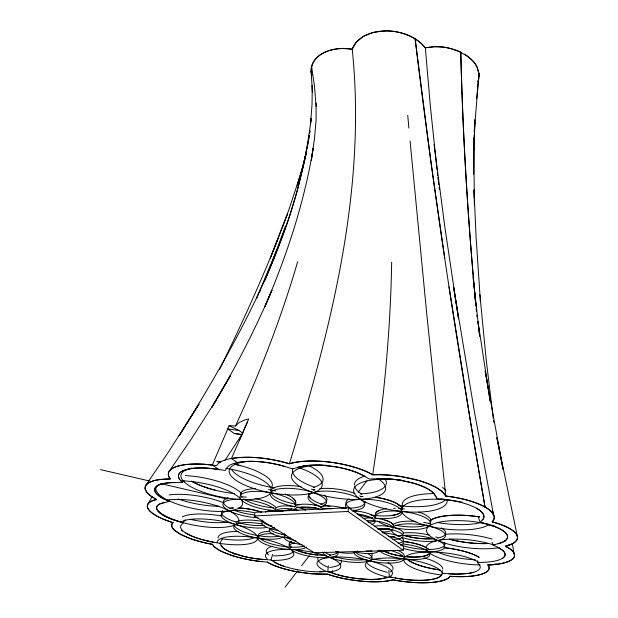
<?xml version="1.0" encoding="UTF-8"?>
<svg xmlns="http://www.w3.org/2000/svg" width="618" height="618" viewBox="0 0 618 618"><rect width="100%" height="100%" fill="white"/><g stroke="black" fill="none" stroke-linecap="round" stroke-linejoin="round"><path stroke-width="0.93" d="M316.099 103.121L316.084 120.371L314.454 138.926L311.279 160.587L313.148 148.173C304.342 202.998 286.605 256.022 264.72 306.922L271.974 290.159C254.794 330.584 234.431 369.579 211.943 407.301L230.336 375.814L212.051 406.621L191.765 438.355L169.425 470.986M473.682 149.595L473.682 145.794L474.454 205.253L474.307 200.711M473.689 174.237L474.709 119.822L474.323 132.26M262.465 561.685L257.621 561.129A43.044 11.618 9.2 0 1 212.538 544.373L207.64 543.415A44.102 12.213 9.8 0 1 190.359 538.579L180.479 534.261L173.998 529.711A44.117 12.221 9.8 0 1 172.043 523.933L172.963 522.635A46.597 13.411 10.3 0 1 148.745 509.742A46.597 13.411 10.3 0 1 156.547 499.522L150.637 495.837L146.767 492.175L145.06 488.552L145.709 485.462L168.444 452.036L199.035 404.11L179.104 435.767C239.722 338.556 298.092 234.091 311.124 118.316L310.506 124.318L312.028 104.388L312.291 85.276L312.414 92.445L311.132 71.371C311.472 51.765 336.431 46.149 352.214 49.224A39.807 26.945 8.9 0 1 384.921 30.908A39.807 26.945 8.9 0 1 425.277 47.764M391.657 262.194C390.514 333.403 383.369 404.404 372.677 474.779A52.553 17.381 7.3 0 1 400.634 476.517L418.958 480.549L428.127 483.685L436.169 487.478L442.249 491.704L445.74 496.038A51.194 16.346 6.5 0 1 492.152 521.847L497.142 523.307A48.714 14.847 6.2 0 1 511.758 529.865A49.44 15.064 6.2 0 1 516.849 539.923A48.698 14.832 6.2 0 1 508.838 545.23L505.408 546.25A49.177 14.979 6.2 0 0 492.152 521.847L493.496 520.132A50.707 16.192 6.5 0 0 492.314 512.724A51.472 16.431 6.5 0 0 485.122 507.1L485.076 507.077C457.946 351.588 433.944 195.527 415.111 38.803C406.026 33.318 395.335 30.715 384.759 30.9M474.23 135.126L473.782 149.479L474.972 122.217M473.705 140.788L473.859 138.069M474.292 131.402L478.965 73.488L477.235 67.462L475.597 64.481L473.442 61.591L467.803 56.354L457.621 50.722L451.688 48.729L443.43 47.107L434.099 46.713L425.331 47.764L420.928 43.09L415.134 38.818L430.738 160.549L444.69 258.092M476.694 98.671L478.965 73.534M332.43 571.14L332.221 573.025L335.582 574.145A36.199 9.664 7.9 0 0 356.965 578.548L368.266 579.383A36.918 9.857 7.9 0 0 381.09 578.796L389.278 576.833L392.206 577.397M403.214 550.252L403.608 546.706L348.513 507.687L254.979 512.322L254.315 515.93L314.261 552.739L403.214 550.252L347.988 511.465L254.315 515.93M387.633 577.312L385.995 577.791A36.4 9.703 7.9 0 1 332.577 573.141L327.756 571.441L328.405 565.787M347.988 511.465L348.513 507.687M478.17 81.298A39.011 26.11 6.1 0 0 478.595 79.83L478.965 73.55L477.135 67.2A39.019 26.126 6.1 0 0 470.731 58.756L464.435 54.098M309.263 135.442L307.764 144.604M309.541 133.612L309.966 130.869L309.541 133.558M308.274 141.63L309.263 135.35M307.115 148.281L307.44 146.443M304.574 161.221L306.621 151.039M304.071 161.823L308.088 142.549M304.365 162.155L297.111 191.503M478.525 79.861L477.984 81.661M478.703 79.096L478.965 73.55M283.809 566.212A33.681 8.976 8.6 0 1 276.339 563.137L271.078 560.001L272.553 554.416M303.392 164.241L297.273 185.33L303.245 166.165L288.753 210.135L270.275 258.301L287.609 213.982M296.879 192.383L290.367 213.859M297.667 261.708C281.213 317.969 259.962 372.762 235.489 426.003L229.1 425.709L212.283 465.138L204.674 464.311A50.962 16.13 10.2 0 0 169.672 478.1L170.251 478.927C161.978 479.568 151.881 478.904 145.709 485.462M235.489 426.003L238.996 422.612L244.751 419.97L248.691 419.035L231.41 458.595C250.754 455.396 270.676 458.463 289.394 463.747C330.576 330.329 366.945 189.958 352.214 49.224L356.238 42.202L363.6 36.277M286.675 224.875L290.081 214.709M286.366 225.732L273.697 259.29M271.781 263.121L285.501 226.003M266.845 275.636L271.449 263.994M277.103 249.069L256.431 298.764L257.575 296.246M278.254 238.285C260.464 282.859 240.634 326.59 219.46 369.657M265.091 279.969L266.142 277.389M273.334 260.147L264.458 280.997M239.599 439.939L247.517 421.793M259.46 292.098L260.634 289.518M271.078 560.001L257.675 558.919A34.106 9.2 9.2 0 1 243.469 556.3L230.931 552.276A34.925 9.424 9.2 0 1 222.828 547.656L219.962 543.361L222.55 538.309M388.884 570.352L389.278 576.833L399.081 578.664A37.01 10.027 7.2 0 0 418.239 580.356A36.57 9.911 7.2 0 0 428.158 579.931A37.822 10.259 7.2 0 0 437.876 577.753L440.696 576.03L441.947 574.184M395.134 577.954A37.157 10.058 7.2 0 0 441.499 575.018L442.411 573.342L442.202 570.476M148.057 503.894L152.291 496.308M219.962 543.361L213.164 542.133A35.628 9.865 9.9 0 1 181.599 524.69L185.215 519.808M241.754 434.686L224.906 460.425M478.579 517.869L480.163 522.326L483.361 518.741L483.855 517.343A41.36 13.202 6.5 0 0 480.874 511.31A40.649 12.978 6.5 0 0 476.439 508.235M285.122 587.1L297.497 571.04M301.615 565.686L309.27 555.736M358.162 492.252L366.992 480.781M183.322 523.006L170.267 518.626A37.783 10.877 10.3 0 1 160.363 513.319L157.598 510.599L156.57 508.019A36.941 10.63 10.3 0 1 159.869 503.925L168.606 501.522L169.796 500.132M168.606 501.522L161.136 497.405A39.042 11.773 10.4 0 1 171.109 482.65L181.978 482.55L184.094 480.819M363.616 36.269L373.141 32.476L384.744 30.9M482.364 520.055A40.942 13.071 6.5 0 0 445.169 499.514L436.81 498.525L434.16 493.875A41.823 13.828 7.3 0 0 413.805 483.299L400.634 480.325A41.692 13.789 7.3 0 0 381.746 478.649L369.309 479.012L360.997 474.4A42.225 14.114 8.4 0 0 336.014 466.884L321.576 465.246A42.874 14.322 8.4 0 0 304.543 465.825L292.6 468.838L280.371 465.23L271.047 463.214A42.534 13.975 9.5 0 0 252.692 461.36A41.352 13.596 9.5 0 0 244.481 461.569A41.885 13.766 9.5 0 0 226.868 467.919L225.3 470.422L207.926 468.197A41.228 13.04 10.2 0 0 191.982 468.444L183.407 470.545A40.657 12.862 10.2 0 0 179.9 479.73L181.978 482.55M168.459 521.129A46.141 13.272 10.3 0 1 154.523 514.678A46.86 13.488 10.3 0 1 147.463 505.192A46.157 13.279 10.3 0 1 153.519 500.371L156.547 499.522L153.218 497.614A48.405 14.593 10.4 0 1 145.554 490.267A49.185 14.832 10.4 0 1 150.854 481.7A48.42 14.608 10.4 0 1 165.315 479.05L170.251 478.927L168.992 476.88A50.475 15.975 10.2 0 1 170.375 469.881A51.24 16.215 10.2 0 1 189.27 464.257A50.491 15.991 10.2 0 1 210.522 464.821L216.586 465.601L218.03 463.824A51.935 17.08 9.5 0 1 229.718 458.772A52.715 17.327 9.5 0 1 243.438 457.297A52.715 17.335 9.5 0 1 259.908 457.923A51.943 17.095 9.5 0 1 283.569 462.102L289.394 463.747L293.519 462.673A52.499 17.559 8.4 0 1 313.735 460.974A53.279 17.814 8.4 0 1 348.382 465.555A52.499 17.567 8.4 0 1 368.583 472.615L372.677 474.779L378.556 474.686A52.067 17.219 7.3 0 1 402.395 476.795A52.839 17.466 7.3 0 1 418.958 480.549A52.831 17.466 7.3 0 1 432.724 485.678A52.059 17.219 7.3 0 1 444.334 493.867L445.74 496.038L451.874 496.872A50.715 16.199 6.5 0 1 473.326 501.986A51.472 16.431 6.5 0 1 485.122 507.1M492.113 542.295L493.11 544.991L498.1 543.701A39.305 11.974 6.2 0 0 507.548 536.146A39.042 11.896 6.2 0 0 504.628 531.889A39.737 12.097 6.2 0 0 494.485 526.505L480.163 522.326L484.836 523.57M289.394 463.747C302.982 460.109 317.243 460.665 331.094 462.272A52.993 17.721 8.4 0 1 372.677 474.779M319.568 571.797L327.756 571.441M477.312 560.68L477.536 562.565L484.056 562.295A37.513 10.892 6.2 0 0 497.683 547.247L501.909 549.796A37.945 11.016 6.3 0 1 505.084 554.864A37.134 10.784 6.2 0 1 502.689 558.185M311.735 573.743L327.339 574.107A44.882 11.974 7.9 0 0 392.948 579.831L397.837 580.696A45.377 12.298 7.2 0 0 416.802 582.65A46.087 12.499 7.2 0 0 440.078 581.26A45.384 12.306 7.2 0 0 448.969 577.552L450.012 576.277A44.797 12.499 6.6 0 0 488.583 569.997L489.17 567.71L488.035 565.006A46.898 13.627 6.2 0 0 505.501 546.297L508.452 547.919A46.458 13.496 6.2 0 1 514.462 554.392A47.161 13.696 6.3 0 1 507.007 562.017M442.411 573.342L456.146 574.114L468.776 573.342A35.558 9.919 6.6 0 0 473.72 572.276M311.626 573.736L295.659 571.534A42.279 11.271 8.6 0 1 267.215 562.071L262.573 561.692A42.611 11.495 9.2 0 1 244.489 558.85A43.291 11.688 9.2 0 1 232.26 555.59L222.132 551.665A42.619 11.503 9.2 0 1 213.55 545.856L212.538 544.373A44.55 12.337 9.8 0 1 172.947 522.65M352.214 49.224L342.82 48.528A38.386 25.238 11 0 0 330.251 50.259C323.747 52.136 317.366 55.674 313.658 61.514A38.424 25.253 11 0 0 311.263 72.878L311.789 75.226L311.132 71.371M440.997 499.02L445.184 499.514M242.936 433.249L239.004 430.476L227.803 428.977L234.237 433.473L242.526 434.554M241.823 434.655L234.237 433.473M296.184 569.441L297.451 569.688M100.549 469.626L149.363 480.966M160.626 483.585L227.269 499.074M168.451 521.129L172.963 522.635M474.724 293.21L475.412 300.487C467.764 217.891 462.751 135.041 460.758 52.113L448.39 47.918A39.027 26.134 6.1 0 0 434.647 46.682L425.331 47.764L430.437 106.945L437.042 169.896M229.1 425.709L239.004 430.476M460.758 52.113L460.789 52.128C462.789 136.879 468.035 221.545 475.93 305.949L475.582 302.31L475.906 305.941M493.11 544.991L497.683 547.247M267.215 562.071L269.726 563.469A41.916 11.17 8.6 0 0 282.665 568.421A42.511 11.333 8.6 0 0 306.984 573.272A41.908 11.163 8.6 0 0 323.469 574.222L327.339 574.107L331.302 575.42A44.457 11.858 7.9 0 0 348.652 579.468A45.16 12.059 7.9 0 0 375.25 581.808A44.457 11.866 7.9 0 0 389.989 580.541L392.94 579.831A45.802 12.414 7.2 0 0 449.433 577.073L450.012 576.277L454.755 576.548A44.411 12.391 6.6 0 0 471.403 576.146A45.052 12.569 6.6 0 0 487.046 571.627A44.426 12.391 6.6 0 0 488.908 566.505L488.035 565.006L492.654 564.728A46.435 13.488 6.2 0 0 506.999 562.032M485.03 507.046L470.816 423.6L449.016 286.829M185.369 532.762L189.819 535.188A35.705 9.888 9.8 0 0 213.164 542.133M212.283 465.138L219.05 469.495L217.018 469.193A40.757 12.901 10.2 0 0 179.884 479.73M231.41 458.595L237.42 462.596L248.413 461.368A41.931 13.789 9.5 0 1 284.89 466.49M477.536 562.565L479.228 564.728A35.829 9.996 6.6 0 1 448.931 573.813M517.451 536.949L496.864 437.675L503.021 469.379L485.169 370.893L490.19 401.236L477.953 321.592L479.684 336.231L473.064 277.15M493.45 514.485L474.593 412.801L453.465 286.466L458.571 318.927L444.968 227.957L434.052 144.403M436.47 496.717L436.81 498.525M512.337 543.662L514.315 555.072M311.596 66.458L314.477 86.273L316.13 106.505M493.241 418.463L486.235 360L479.877 294.709M493.481 420.348L493.72 422.241M439.074 187.455L439.305 189.34M437.351 172.623L437.675 175.404M437.884 177.25L438.208 180.031M438.425 181.885L438.749 184.658M445.74 496.038L426.714 313.519L410.082 141.012M476.184 308.676L476.447 311.433M476.795 315.11L476.996 316.964M407.733 115.35L408.892 128.073M480.418 301.738L476.099 237.235L473.975 189.796L474.253 198.888M317.698 509.502A17.543 5.438 8.3 0 1 318.285 508.235M320.425 506.984A17.543 5.438 8.3 0 1 343.963 508.297M374.184 520.727A17.482 5.392 7.9 0 1 368.521 522.341M352.414 510.839A17.482 5.392 7.9 0 1 375.427 518.803M384.798 520.024A17.289 5.276 7.6 0 1 392.5 527.316M389.24 528.668A17.289 5.276 7.6 0 1 380.827 529.286M374.717 518.131A17.304 5.276 7.6 0 1 392.569 527.254M389.062 528.707A17.304 5.276 7.6 0 1 377.768 529.093M363.083 518.618A17.304 5.276 7.6 0 1 372.453 517.969M295.126 506.799A17.289 5.268 8.9 0 0 276.246 510.986A27.269 8.212 9.5 0 0 243.562 499.576A27.269 8.212 9.5 0 0 223.886 506.907A27.269 8.212 9.5 0 0 258.1 517.791M296.625 507.1A17.289 5.268 8.9 0 1 305.779 510.198M296.717 510.738A17.474 5.392 8.6 0 1 295.219 509.448M294.655 506.891A17.474 5.392 8.6 0 1 322.055 507.131M365.068 501.561A28.575 9.17 8.3 0 1 348.869 508.243M346.443 508.259A28.575 9.17 8.3 0 1 341.298 508.027M330.02 506.412A28.575 9.17 8.3 0 1 323.948 504.891M322.264 504.365A28.575 9.17 8.3 0 1 308.706 493.481M313.303 490.089A28.575 9.17 8.3 0 1 314.948 489.58M319.761 488.699A28.575 9.17 8.3 0 1 354.925 493.558M359.715 495.86A28.575 9.17 8.3 0 1 361.221 496.81M310.421 498.293A28.575 9.17 8.3 0 1 308.575 493.674M324.156 495.111A28.397 9.038 8.9 0 1 320.703 504.334M316.856 505.068A28.397 9.038 8.9 0 1 314.74 505.292M299.413 504.744A28.397 9.038 8.9 0 1 270.784 491.998M270.923 490.622A28.397 9.038 8.9 0 1 301.182 486.752M311.48 489.139A28.397 9.038 8.9 0 1 314.369 490.089M293.04 498.286A27.918 8.706 9.3 0 1 295.172 504.133M286.814 494.67A27.934 8.714 9.3 0 1 295.226 504.049M273.805 507.849A27.934 8.714 9.3 0 1 244.921 499.73M244.365 499.359A27.934 8.714 9.3 0 1 243.677 498.865M242.024 497.405A27.934 8.714 9.3 0 1 255.504 488.676M268.475 489.626A27.934 8.714 9.3 0 1 271.75 490.182M272.777 490.383A27.934 8.714 9.3 0 1 275.728 491.04M285.284 494.029A27.934 8.714 9.3 0 1 286.335 494.462M255.056 514.987A27.238 8.258 9.6 0 1 233.82 510.128M230.282 508.568A27.238 8.258 9.6 0 1 228.158 497.907M241.7 496.802A27.238 8.258 9.6 0 1 246.288 497.158M255.118 498.541A27.238 8.258 9.6 0 1 276.115 507.633M279.174 536.123A25.701 7.377 9.3 0 1 257.258 535.512M256.609 535.389A25.701 7.377 9.3 0 1 234.23 524.813M235.929 522.187A25.701 7.377 9.3 0 1 237.513 521.445M238.146 521.229A25.701 7.377 9.3 0 1 262.094 521.376M222.634 510.692A26.443 7.779 9.5 0 0 222.295 511.032A26.45 7.787 9.5 0 0 236.47 522.125M229.193 508.336A26.443 7.779 9.5 0 1 233.125 507.957M238.811 507.957A26.443 7.779 9.5 0 1 261.7 512.214M264.388 525.346A26.45 7.787 9.5 0 1 239.143 522.867M229.842 508.251A26.45 7.787 9.5 0 1 233.426 507.942M239.166 507.973A26.45 7.787 9.5 0 1 261.19 512.036M304.45 545.949A25.153 7.084 8.9 0 1 290.352 547.115M287.409 546.899A25.153 7.084 8.9 0 1 259.266 537.884M258.293 536.362A25.153 7.084 8.9 0 1 269.664 531.248M338.448 551.341A24.875 6.937 8.5 0 1 329.456 555.111M326.319 555.304A24.875 6.937 8.5 0 1 296.401 550.097M291.101 547.092A24.875 6.937 8.5 0 1 291.379 541.615M317.837 555.01A24.851 6.937 8.5 0 1 295.257 549.587M291.433 547.363A24.851 6.937 8.5 0 1 291.186 541.731M371.132 553.342A24.859 6.937 8 0 1 369.224 558.502M364.952 559.568A24.859 6.937 8 0 1 334.315 556.532M330.615 555.234A24.859 6.937 8 0 1 324.744 552.013M402.797 558.247A25.16 7.092 7.5 0 1 372.484 558.966M369.479 558.293A25.16 7.092 7.5 0 1 355.427 552.036M397.714 550.321A25.16 7.092 7.5 0 1 404.28 556.385M429.78 553.071A25.717 7.385 7.2 0 1 404.929 556.548M402.519 556.246A25.717 7.385 7.2 0 1 383.902 551.071M404.002 541.561A25.717 7.385 7.2 0 1 426.327 547.71A25.732 7.393 7.2 0 0 403.523 541.507M427.586 548.529A25.717 7.385 7.2 0 1 428.977 549.742M429.804 553.017A25.732 7.393 7.2 0 1 405.338 556.602M402.774 556.293A25.732 7.393 7.2 0 1 384.45 551.364M427.432 548.429A25.732 7.393 7.2 0 1 429.155 549.958M444.396 542.28A26.466 7.802 7 0 1 428.15 549.464M425.138 549.41A26.466 7.802 7 0 1 401.97 545.269M403.137 533.025A26.466 7.802 7 0 1 429.502 535.126M435.675 536.972A26.466 7.802 7 0 1 437.861 537.838M404.048 535.397A27.231 8.266 6.9 0 0 413.844 537.668A27.231 8.266 6.9 0 0 433.743 538.587A27.231 8.266 6.9 0 1 404.605 535.551M441.213 527.872A27.231 8.266 6.9 0 1 437.714 538.023M392.963 524.612A27.231 8.266 6.9 0 1 415.937 521.422M423.616 522.365A27.231 8.266 6.9 0 1 430.097 523.716M418.687 512.075A27.941 8.722 7.2 0 1 429.101 523.678M426.768 524.906A27.941 8.722 7.2 0 1 395.226 525.122M375.543 515.257A27.941 8.722 7.2 0 1 386.559 508.684M393.666 508.274A27.941 8.722 7.2 0 1 395.281 508.29M398.587 508.421A27.941 8.722 7.2 0 1 400.356 508.544M401.77 508.668A27.941 8.722 7.2 0 1 404.581 508.993M375.821 515.991A27.926 8.714 7.2 0 1 379.019 510.545M370.213 514.809A28.42 9.054 7.6 0 0 401.909 511.101A28.405 9.046 7.6 0 1 391.773 515.482M356.764 511.349A28.42 9.054 7.6 0 1 353.658 510.059M350.962 508.668A28.42 9.054 7.6 0 1 349.1 499.012M360.533 496.602A28.42 9.054 7.6 0 1 363.098 496.509M375.234 497.251A28.42 9.054 7.6 0 1 402.187 508.784M376.733 497.475A28.405 9.046 7.6 0 1 402.295 509.379M445.686 499.653A46.983 15.682 7.2 0 1 398.641 505.563M361.839 494.23A46.983 15.682 7.2 0 1 354.709 486.698M354.415 485.153A46.983 15.682 7.2 0 1 365.037 476.007M442.511 487.455A46.983 15.682 7.2 0 1 445.817 490.622M385.199 479.05A47.408 16.029 8.3 0 1 385.902 484.937M385.253 486.088A47.408 16.029 8.3 0 1 360.217 493.906M314.392 487.216A47.408 16.029 8.3 0 1 292.862 468.483M309.085 465.763A46.968 15.659 9.4 0 1 313.55 487.386M274.732 487.926A46.968 15.659 9.4 0 1 231.48 469.371M234.315 464.164A45.686 14.685 10.1 0 1 271.572 487.463M234.415 493.589A45.686 14.685 10.1 0 1 191.41 481.059M217.907 461.692A45.686 14.685 10.1 0 1 220.611 461.955M214.925 490.128A45.686 14.685 10.1 0 1 192.152 481.538M216.663 461.592A45.686 14.685 10.1 0 1 220.417 461.947M234.693 464.265A45.686 14.685 10.1 0 1 240.502 465.648M219.158 506.32A43.901 13.465 10.4 0 1 178.154 498.973M185.269 475.597A43.901 13.465 10.4 0 1 241.615 493.682M227.895 522.086A41.87 12.26 10.3 0 1 190.236 519.313M169.208 494.918A41.87 12.26 10.3 0 1 223.113 502.55M254.948 537.513A40.062 11.286 9.8 0 1 222.248 538.927M182.264 516.972A40.062 11.286 9.8 0 1 221.97 516.061M293.009 552.16A38.702 10.622 9.3 0 1 273.38 555.814M218.069 538.062A38.702 10.622 9.3 0 1 238.301 531.441M341.09 560.008A37.984 10.282 8.6 0 1 340.773 563.454M340.379 563.886A37.984 10.282 8.6 0 1 329.703 567.463M268.529 554.902A37.984 10.282 8.6 0 1 272.577 546.188M387.934 562.604A37.968 10.282 7.9 0 1 392.793 569.595M392.175 570.553A37.968 10.282 7.9 0 1 390.398 571.936M327.61 567.092A37.968 10.282 7.9 0 1 318.193 557.305M387.386 572.368A38.725 10.637 7.2 0 1 366.474 562.171M423.886 557.784A38.725 10.637 7.2 0 1 442.766 569.093M406.93 559.097A40.07 11.309 6.6 0 0 434.408 569.078A40.07 11.309 6.6 0 0 439.877 569.95M444.628 547.764A40.07 11.309 6.6 0 1 454.408 549.186A40.07 11.309 6.6 0 1 479.112 557.312M440.001 569.966A40.093 11.317 6.6 0 1 410.437 561.499A40.093 11.317 6.6 0 1 407.023 559.174M444.033 547.687A40.093 11.317 6.6 0 1 479.12 557.297M475.319 559.808A41.924 12.306 6.2 0 1 435.984 551.457M445.439 534.315A41.924 12.306 6.2 0 1 492.067 539.081M505.485 541.005A43.932 13.503 6.1 0 1 504.172 541.383M487.803 543.546A43.932 13.503 6.1 0 1 449.371 539.159M430.375 520.302A43.932 13.503 6.1 0 1 479.761 516.98A43.932 13.503 6.1 0 0 430.205 520.41M488.583 543.516A43.932 13.503 6.1 0 1 449.935 539.313M481.167 522.519A45.732 14.732 6.4 0 1 437.158 522.457M402.472 505.995A45.732 14.732 6.4 0 1 434.369 493.604M492.469 510.962A45.732 14.732 6.4 0 1 493.087 514.771M264.759 559.591A34.43 9.293 9.2 0 1 220.935 545.362M176.949 521.013A37.273 10.722 10.3 0 1 164.064 502.542M163.77 498.935A39.088 11.788 10.4 0 1 174.994 482.55M297.853 467.247A42.379 14.168 8.4 0 1 331.032 466.126L335.265 466.76A42.379 14.168 8.4 0 1 364.118 476.038M377.096 478.718A42.032 13.897 7.3 0 1 435.319 495.605M487.231 524.211A39.328 11.974 6.2 0 1 498.093 543.693M322.658 571.704A33.812 9.015 8.6 0 1 274.353 562.025M374.493 526.219A17.018 5.106 7.4 0 1 398.502 529.108A17.018 5.106 7.4 0 1 398.1 536.378M394.917 536.725A17.018 5.106 7.4 0 1 388.846 536.648M371.959 550.939A16.192 4.627 7.8 0 1 366.242 550.97M296.03 540.966A16.199 4.627 8.7 0 1 286.296 537.22M284.736 534.284A16.199 4.627 8.7 0 0 284.604 535.018A25.755 7.339 9.3 0 0 284.365 533.651M271.572 526.266A16.717 4.913 9.1 0 1 262.411 521.028M262.364 520.889A16.717 4.913 9.1 0 1 262.356 520.055M285.137 534.902A16.423 4.751 8.9 0 1 269.664 528.112M270.916 526.204A16.423 4.751 8.9 0 1 271.92 525.764M265.4 512.075A17.01 5.098 9.1 0 1 274.438 510.568M276.068 510.623A17.01 5.098 9.1 0 1 283.029 511.441M268.003 511.109A17.01 5.098 9.1 0 1 279.529 510.916M401.283 537.421A16.709 4.921 7.4 0 1 398.146 543.261M382.727 532.963A16.709 4.921 7.4 0 1 399.63 536.532M302.048 544.566A16.223 4.596 8.7 0 1 286.729 540.317A16.223 4.596 8.7 0 1 286.443 535.373M357.644 550.924A16.099 4.535 8.1 0 1 335.62 551.588M378.34 550.198A16.223 4.604 7.8 0 1 371.047 553.527A16.223 4.604 7.8 0 1 354.624 551.65M391.441 550.391A16.447 4.728 7.6 0 1 378.247 550.777M388.32 536.185A16.74 4.89 7.4 0 1 400.549 545.269M377.467 528.529A17.049 5.075 7.4 0 1 401.128 533.396A17.049 5.075 7.4 0 1 392.955 539.444M366.822 520.742A17.327 5.245 7.6 0 1 391.356 525.856A17.327 5.245 7.6 0 1 381.939 532.005M357.281 513.952A17.513 5.369 7.9 0 1 372.963 518.741A17.513 5.369 7.9 0 1 372.067 524.265M321.321 509.348A17.582 5.407 8.3 0 1 332.013 508.846M293.998 510.576A17.513 5.361 8.6 0 1 302.866 506.93A17.513 5.361 8.6 0 1 320.757 509.564M275.11 511.341A17.319 5.238 8.9 0 1 298.749 510.453M278.409 530.414A16.732 4.882 9 0 1 263.461 521.159M290.499 538.062A16.447 4.72 8.9 0 1 271.341 533.141A16.447 4.72 8.9 0 1 274.686 527.672M283.152 536.949A25.755 7.339 9.3 0 1 252.438 537.042A25.755 7.339 9.3 0 1 234.199 525.702A25.755 7.339 9.3 0 1 262.31 523.994M269.772 525.733A25.755 7.339 9.3 0 1 271.364 526.204M271.704 525.764A26.481 7.74 9.5 0 1 270.754 526.281M266.482 527.502A26.481 7.74 9.5 0 1 232.87 523.6A26.481 7.74 9.5 0 1 223.361 512.407A26.481 7.74 9.5 0 1 253.905 512.685M275.164 510.576A27.972 8.66 9.3 0 1 240.201 498.023A27.972 8.66 9.3 0 1 268.544 492.399A27.972 8.66 9.3 0 1 294.786 506.683M291.951 508.792A27.972 8.66 9.3 0 1 275.968 510.615M293.936 506.567A28.459 8.992 8.9 0 1 271.765 491.519A28.459 8.992 8.9 0 1 312.005 492.167A28.459 8.992 8.9 0 1 320.286 506.992M316.254 507.741A28.459 8.992 8.9 0 1 297.297 507.146M321.816 507.023A28.629 9.123 8.3 0 1 314.454 492.307A28.629 9.123 8.3 0 1 357.443 497.59A28.629 9.123 8.3 0 1 351.99 510.731M346.319 507.764A28.459 9.007 7.6 0 1 368.907 499.414A28.459 9.007 7.6 0 1 401.831 511.349A28.459 9.007 7.6 0 1 374.964 518.147M372.592 517.869A28.459 9.007 7.6 0 1 358.108 514.601M375.559 518.749A27.98 8.675 7.2 0 1 409.78 512.592A27.98 8.675 7.2 0 1 424.404 528.243A27.98 8.675 7.2 0 1 377.899 521.26M392.878 527.015A27.277 8.227 6.9 0 1 430.035 526.428A27.277 8.227 6.9 0 1 441.569 539.475A27.277 8.227 6.9 0 1 402.079 537.421M399.336 536.393A27.277 8.227 6.9 0 1 391.31 529.819M403.407 535.543A26.497 7.756 7 0 1 438.007 540.595A26.497 7.756 7 0 1 438.332 550.962A26.497 7.756 7 0 1 403.809 548.49M399.475 536.1A26.497 7.756 7 0 1 401.337 535.791M403.237 544.041A25.763 7.346 7.2 0 1 429.688 553.805A25.763 7.346 7.2 0 1 408.058 559.313A25.763 7.346 7.2 0 1 379.189 550.174M390.043 550.329A25.207 7.053 7.6 0 1 402.905 560.41A25.207 7.053 7.6 0 1 375.304 561.947A25.207 7.053 7.6 0 1 354.044 552.337M368.39 553.921A24.905 6.898 8 0 1 354.662 562.372A24.905 6.898 8 0 1 322.619 552.067M337.382 551.511A24.898 6.898 8.5 0 1 308.081 556.015A24.898 6.898 8.5 0 1 294.554 542.905M306.42 547.169A25.199 7.045 8.9 0 1 265.74 544.443A25.199 7.045 8.9 0 1 273.326 533.682M281.862 534.4A25.199 7.045 8.9 0 1 284.465 534.794M181.228 521.824A40.162 11.163 9.8 0 1 226.852 522.21A40.162 11.163 9.8 0 1 257.598 538.935A40.162 11.163 9.8 0 1 221.314 543.631M208.923 541.391A40.162 11.163 9.8 0 1 207.316 541.013M182.495 531.148A40.162 11.163 9.8 0 1 181.344 530.229M167.169 500.109A42.001 12.128 10.2 0 1 230.715 511.642A42.001 12.128 10.2 0 1 215.612 527.54A42.001 12.128 10.2 0 1 157.575 510.198M180.487 480.812A44.017 13.318 10.4 0 1 241.885 500.773A44.017 13.318 10.4 0 1 195.242 508.9A44.017 13.318 10.4 0 1 158.617 484.62M225.84 468.344A45.832 14.531 10.1 0 1 270.406 493.141A45.832 14.531 10.1 0 1 208.104 493.774A45.832 14.531 10.1 0 1 189.293 468.722M190.189 468.467A45.832 14.531 10.1 0 1 191.611 468.112M297.32 467.2A47.092 15.489 9.3 0 1 313.341 492.631A47.092 15.489 9.3 0 1 243.175 484.365A47.092 15.489 9.3 0 1 247.47 461.329M377.783 478.533A47.54 15.859 8.3 0 1 360.07 499.344A47.54 15.859 8.3 0 1 294.516 482.341A47.54 15.859 8.3 0 1 326.845 465.323M446.961 499.421A47.099 15.512 7.2 0 1 402.859 511.526A47.099 15.512 7.2 0 1 353.635 490.568A47.099 15.512 7.2 0 1 401.793 480.194M489.301 524.497A45.856 14.569 6.4 0 1 431.936 526.837A45.856 14.569 6.4 0 1 403.515 505.987A45.856 14.569 6.4 0 1 457.838 501.407M458.626 501.553A45.856 14.569 6.4 0 1 462.357 502.295M508.73 544.914A44.04 13.357 6.1 0 1 506.204 545.91M499.081 547.633A44.04 13.357 6.1 0 1 441.291 541.901A44.04 13.357 6.1 0 1 434.06 523.631A44.04 13.357 6.1 0 1 489.966 524.605M491.735 525.061A44.04 13.357 6.1 0 1 494.292 525.787M496.215 563.879A42.032 12.167 6.3 0 1 494.508 564.141M489.935 564.636A42.032 12.167 6.3 0 1 487.594 564.79M480.155 564.945A42.032 12.167 6.3 0 1 426.953 545.64A42.032 12.167 6.3 0 1 493.875 544.999M441.453 574.995A40.185 11.186 6.6 0 1 410.02 554.385A40.185 11.186 6.6 0 1 478.741 562.303M386.837 577.011A38.81 10.514 7.2 0 1 366.822 562.195A38.81 10.514 7.2 0 1 408.081 559.475A38.81 10.514 7.2 0 1 442.256 573.357M325.531 571.078A38.077 10.166 7.9 0 1 326.227 557.946A38.077 10.166 7.9 0 1 374.299 562.071A38.077 10.166 7.9 0 1 389.842 576.594M388.096 577.405A38.077 10.166 7.9 0 1 386.706 577.884M373.944 579.622A38.077 10.166 7.9 0 1 370.282 579.669M266.991 558.803A38.069 10.166 8.6 0 1 287.424 549.441A38.069 10.166 8.6 0 1 334.74 559.792A38.069 10.166 8.6 0 1 328.058 572.16M217.134 542.349A38.795 10.498 9.2 0 1 250.305 537.05A38.795 10.498 9.2 0 1 292.159 550.808A38.795 10.498 9.2 0 1 272.098 560.418M234.608 554.13A38.795 10.498 9.2 0 1 233.164 553.635M332.43 571.102L332.221 573.025L332.43 571.117M306.242 152.754L298.911 182.526L306.242 152.754"/></g></svg>
